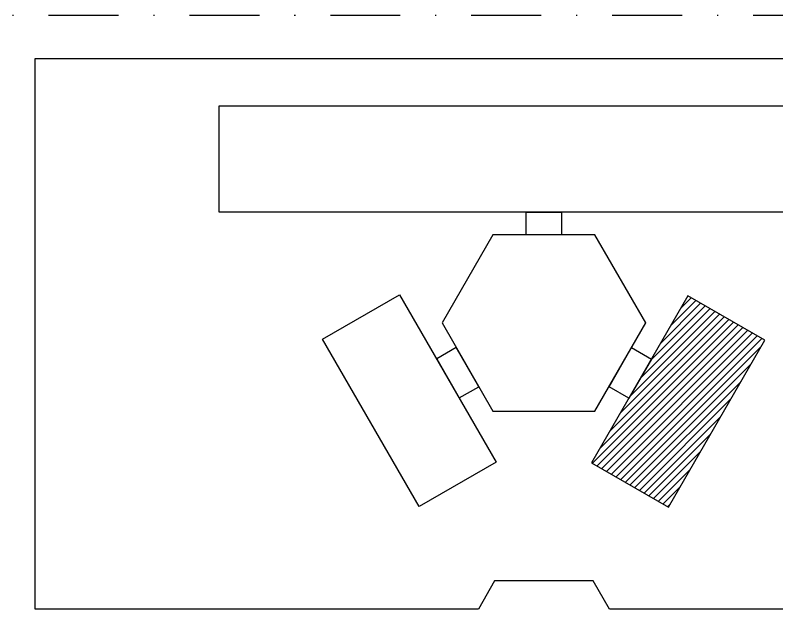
# Model space of a CAD drawing. Extents: x 12 to 194, y 116 to 198.
# Drawn here: x 85.6 to 154.8, y 143.6 to 197.9 of the extents above; entities that cross this region are included whole.
import ezdxf

# ---------------------------------------------------------------- set-up
doc = ezdxf.new("R2010")
doc.units = 0
doc.header["$LTSCALE"] = 0.005
doc.linetypes.add('DASHDOT', pattern=[25.4, 12.7, -6.35, 0, -6.35])
doc.linetypes.add('HIDDEN', pattern=[9.525, 6.35, -3.175])
doc.layers.get('0').update_dxf_attribs({"linetype": 'CONTINUOUS'})
doc.layers.add('A-01', color=1, linetype='CONTINUOUS')
doc.layers.add('A-PROJCOBERTURA', color=7, linetype='HIDDEN')

msp = doc.modelspace()

# ---------------------------------------------------------------- hatches: boundary and pattern name
at = {"layer": 'A-01'}
h = msp.add_hatch(dxfattribs=at)
h.set_pattern_fill('ANSI31', color=10, scale=0.15, style=0)
h.set_pattern_definition([(45, (-29.71363, 34.5555), (-0.3367596, 0.3367596), [])])
h.paths.add_polyline_path([(144.962, 153.218), (153.707, 168.364), (146.712, 172.399), (137.973, 157.249)])

# ---------------------------------------------------------------- linework, layer by layer
at = {"linetype": 'DASHDOT', "ltscale": 100}
msp.add_lwpolyline([(11.841, 197.887), (194.2, 197.887), (194.2, 115.977), (11.841, 115.977)], close=True, dxfattribs=at)
at = {"layer": 'A-01', "color": 3}
for points in [[(127.691, 143.959), (87.441, 143.959), (87.441, 193.959), (167.441, 193.959), (167.441, 143.959), (165.191, 143.959), (163.72, 146.506), (157.162, 146.506), (155.691, 143.959), (139.591, 143.959), (138.12, 146.506), (129.162, 146.506), (127.691, 143.959)], [(125.95, 163.128), (127.727, 164.153), (125.679, 167.704), (123.901, 166.68), (125.95, 163.128)], [(141.356, 163.114), (139.557, 164.152), (141.605, 167.704), (143.405, 166.666), (141.356, 163.114)]]:
    msp.add_lwpolyline(points, dxfattribs=at)
for points in [[(104.13, 189.659), (163.13, 189.659), (163.13, 180.009), (104.13, 180.009)], [(132.041, 180.009), (135.241, 180.009), (135.241, 177.954), (132.041, 177.954)], [(138.269, 177.954), (129.014, 177.954), (124.387, 169.939), (129.014, 161.925), (138.269, 161.925), (142.896, 169.939)], [(113.523, 168.456), (120.537, 172.506), (129.312, 157.308), (122.298, 153.258)], [(144.962, 153.218), (153.707, 168.364), (146.712, 172.399), (137.973, 157.249)]]:
    msp.add_lwpolyline(points, close=True, dxfattribs=at)
at = {"layer": 'A-PROJCOBERTURA', "ltscale": 7.5}
msp.add_line((138.269, 161.925), (138.269, 161.925), dxfattribs=at)
msp.add_arc((142.884, 169.939), 0.01, 330, 30, dxfattribs=at)

doc.saveas('drawing.dxf')
